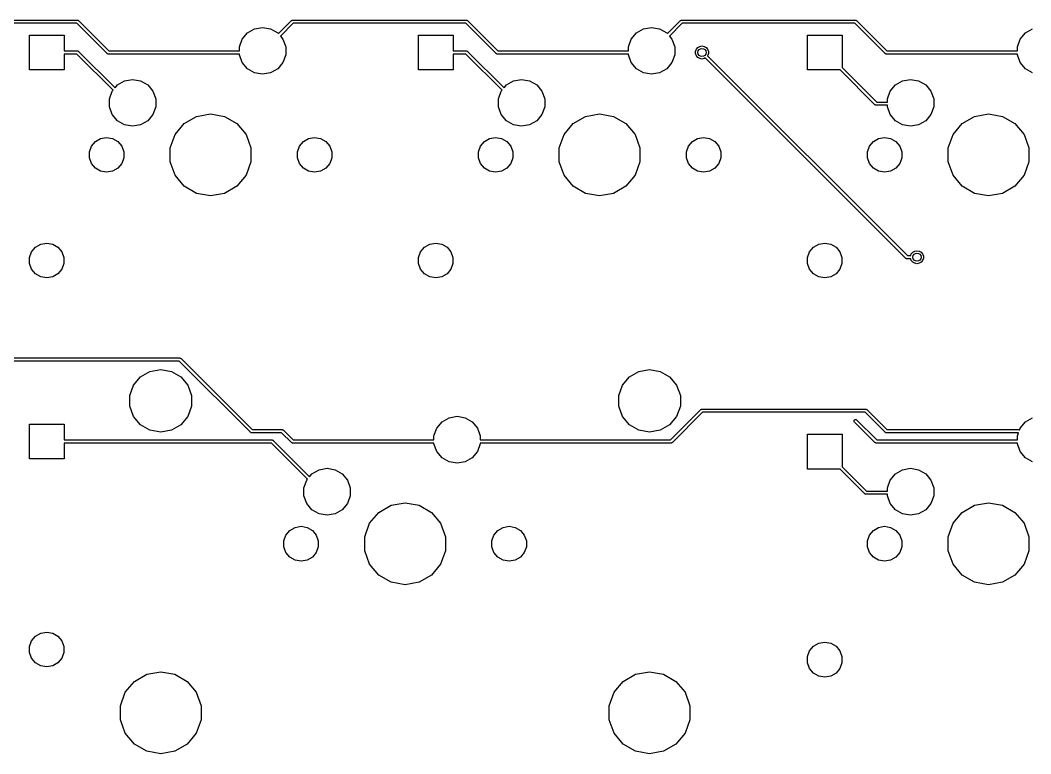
# Model space of a CAD drawing. Extents: x 16 to 277, y -108 to -11.
# Drawn here: x 145.7 to 195.06, y -108.26 to -72.42 of the extents above; entities that cross this region are included whole.
import ezdxf

# ---------------------------------------------------------------- set-up
doc = ezdxf.new("R2010")
doc.units = 0
doc.header["$MEASUREMENT"] = 0
doc.layers.add('BLACK', color=7, linetype='CONTINUOUS')

msp = doc.modelspace()

# ---------------------------------------------------------------- linework, layer by layer
at = {"layer": 'Black'}
for p, q in [((143.884, -72.4238), (148.5, -72.4238)), ((148.5, -72.4238), (148.503, -72.4244)), ((148.503, -72.4244), (148.507, -72.4241)), ((148.507, -72.4241), (148.516, -72.4267)), ((148.516, -72.4267), (148.526, -72.4284)), ((148.526, -72.4284), (148.529, -72.4301)), ((148.529, -72.4301), (148.532, -72.4309)), ((148.532, -72.4309), (148.54, -72.4367)), ((148.54, -72.4367), (148.549, -72.4416)), ((148.549, -72.4416), (148.551, -72.4442)), ((148.551, -72.4442), (148.554, -72.4461)), ((148.554, -72.4461), (150.032, -73.9238)), ((158.311, -73.0811), (158.946, -72.4461)), ((158.946, -72.4461), (158.949, -72.4442)), ((158.949, -72.4442), (158.951, -72.4416)), ((158.951, -72.4416), (158.96, -72.4367)), ((158.96, -72.4367), (158.968, -72.4309)), ((158.968, -72.4309), (158.971, -72.4301)), ((158.971, -72.4301), (158.974, -72.4284)), ((158.974, -72.4284), (158.984, -72.4267)), ((158.984, -72.4267), (158.993, -72.4241)), ((158.993, -72.4241), (158.997, -72.4244)), ((158.997, -72.4244), (159, -72.4238)), ((159, -72.4238), (167.5, -72.4238)), ((167.5, -72.4238), (167.503, -72.4244)), ((167.503, -72.4244), (167.507, -72.4241)), ((167.507, -72.4241), (167.516, -72.4267)), ((167.516, -72.4267), (167.526, -72.4284)), ((167.526, -72.4284), (167.529, -72.4301)), ((167.529, -72.4301), (167.532, -72.4309)), ((167.532, -72.4309), (167.54, -72.4367)), ((167.54, -72.4367), (167.549, -72.4416)), ((167.549, -72.4416), (167.551, -72.4442)), ((167.551, -72.4442), (167.554, -72.4461)), ((167.554, -72.4461), (169.032, -73.9238)), ((177.311, -73.0811), (177.946, -72.4461)), ((177.946, -72.4461), (177.949, -72.4442)), ((177.949, -72.4442), (177.951, -72.4416)), ((177.951, -72.4416), (177.96, -72.4367)), ((177.96, -72.4367), (177.968, -72.4309)), ((177.968, -72.4309), (177.971, -72.4301)), ((177.971, -72.4301), (177.974, -72.4284)), ((177.974, -72.4284), (177.984, -72.4267)), ((177.984, -72.4267), (177.993, -72.4241)), ((177.993, -72.4241), (177.997, -72.4244)), ((177.997, -72.4244), (178, -72.4238)), ((178, -72.4238), (186.5, -72.4238)), ((186.5, -72.4238), (186.503, -72.4244)), ((186.503, -72.4244), (186.507, -72.4241)), ((186.507, -72.4241), (186.516, -72.4267)), ((186.516, -72.4267), (186.526, -72.4284)), ((186.526, -72.4284), (186.529, -72.4301)), ((186.529, -72.4301), (186.532, -72.4309)), ((186.532, -72.4309), (186.54, -72.4367)), ((186.54, -72.4367), (186.549, -72.4416)), ((186.549, -72.4416), (186.551, -72.4442)), ((186.551, -72.4442), (186.554, -72.4461)), ((186.554, -72.4461), (188.032, -73.9238)), ((148.468, -72.5762), (143.7, -72.5762)), ((149.946, -74.0539), (148.468, -72.5762)), ((156.546, -73.3463), (156.802, -73.0411)), ((156.802, -73.0411), (157.148, -72.8418)), ((157.148, -72.8418), (157.54, -72.7726)), ((157.54, -72.7726), (157.932, -72.8418)), ((157.932, -72.8418), (158.278, -73.0411)), ((158.278, -73.0411), (158.311, -73.0811)), ((159.032, -72.5762), (158.409, -73.1983)), ((167.468, -72.5762), (159.032, -72.5762)), ((168.946, -74.0539), (167.468, -72.5762)), ((175.546, -73.3463), (175.802, -73.0411)), ((175.802, -73.0411), (176.148, -72.8418)), ((176.148, -72.8418), (176.54, -72.7726)), ((176.54, -72.7726), (176.932, -72.8418)), ((176.932, -72.8418), (177.278, -73.0411)), ((177.278, -73.0411), (177.311, -73.0811)), ((178.032, -72.5762), (177.409, -73.1983)), ((186.468, -72.5762), (178.032, -72.5762)), ((187.946, -74.0539), (186.468, -72.5762)), ((194.546, -73.3463), (194.802, -73.0411)), ((194.802, -73.0411), (195.148, -72.8418)), ((146.148, -74.8501), (146.148, -73.1509)), ((146.148, -73.1509), (147.847, -73.1509)), ((147.847, -73.1509), (147.847, -73.9238)), ((156.41, -73.7208), (156.546, -73.3463)), ((158.409, -73.1983), (158.534, -73.3463)), ((158.534, -73.3463), (158.67, -73.7208)), ((165.148, -74.8501), (165.148, -73.1509)), ((165.148, -73.1509), (166.847, -73.1509)), ((166.847, -73.1509), (166.847, -73.9238)), ((175.41, -73.7208), (175.546, -73.3463)), ((177.409, -73.1983), (177.534, -73.3463)), ((177.534, -73.3463), (177.67, -73.7208)), ((184.148, -74.8501), (184.148, -73.1509)), ((184.148, -73.1509), (185.847, -73.1509)), ((185.847, -73.1509), (185.847, -74.7393)), ((194.41, -73.7208), (194.546, -73.3463)), ((147.847, -73.9238), (148.5, -73.9238)), ((148.5, -73.9238), (148.503, -73.9244)), ((148.503, -73.9244), (148.507, -73.9241)), ((148.507, -73.9241), (148.516, -73.9267)), ((148.516, -73.9267), (148.526, -73.9284)), ((148.526, -73.9284), (148.529, -73.9301)), ((148.529, -73.9301), (148.532, -73.9309)), ((148.532, -73.9309), (148.54, -73.9367)), ((148.54, -73.9367), (148.549, -73.9416)), ((148.549, -73.9416), (148.551, -73.9442)), ((148.551, -73.9442), (148.554, -73.9461)), ((148.554, -73.9461), (150.332, -75.7244)), ((150.032, -73.9238), (156.41, -73.9238)), ((156.41, -73.9238), (156.41, -73.7208)), ((158.67, -73.7208), (158.67, -74.1192)), ((166.847, -73.9238), (167.5, -73.9238)), ((167.5, -73.9238), (167.503, -73.9244)), ((167.503, -73.9244), (167.507, -73.9241)), ((167.507, -73.9241), (167.516, -73.9267)), ((167.516, -73.9267), (167.526, -73.9284)), ((167.526, -73.9284), (167.529, -73.9301)), ((167.529, -73.9301), (167.532, -73.9309)), ((167.532, -73.9309), (167.54, -73.9367)), ((167.54, -73.9367), (167.549, -73.9416)), ((167.549, -73.9416), (167.551, -73.9442)), ((167.551, -73.9442), (167.554, -73.9461)), ((167.554, -73.9461), (169.332, -75.7244)), ((169.032, -73.9238), (175.41, -73.9238)), ((175.41, -73.9238), (175.41, -73.7208)), ((177.67, -73.7208), (177.67, -74.1192)), ((178.686, -73.9447), (178.724, -73.8406)), ((178.686, -74.0553), (178.686, -73.9447)), ((178.724, -73.8406), (178.795, -73.7559)), ((178.795, -73.7559), (178.891, -73.7005)), ((178.891, -73.7005), (179, -73.6813)), ((179, -73.6813), (179.109, -73.7005)), ((179.109, -73.7005), (179.205, -73.7559)), ((179.205, -73.7559), (179.276, -73.8406)), ((179.276, -73.8406), (179.314, -73.9447)), ((179.314, -73.9447), (179.314, -74.0553)), ((188.032, -73.9238), (194.41, -73.9238)), ((194.41, -73.9238), (194.41, -73.7208)), ((148.468, -74.0762), (147.847, -74.0762)), ((147.847, -74.0762), (147.847, -74.8501)), ((150.234, -75.8416), (148.468, -74.0762)), ((149.949, -74.0558), (149.946, -74.0539)), ((149.951, -74.0584), (149.949, -74.0558)), ((149.96, -74.0633), (149.951, -74.0584)), ((149.968, -74.0691), (149.96, -74.0633)), ((149.971, -74.0699), (149.968, -74.0691)), ((149.974, -74.0716), (149.971, -74.0699)), ((149.984, -74.0733), (149.974, -74.0716)), ((149.993, -74.0759), (149.984, -74.0733)), ((149.997, -74.0756), (149.993, -74.0759)), ((150, -74.0762), (149.997, -74.0756)), ((156.41, -74.0762), (150, -74.0762)), ((156.41, -74.1192), (156.41, -74.0762)), ((156.546, -74.4937), (156.41, -74.1192)), ((156.802, -74.7989), (156.546, -74.4937)), ((158.534, -74.4937), (158.278, -74.7989)), ((158.67, -74.1192), (158.534, -74.4937)), ((167.468, -74.0762), (166.847, -74.0762)), ((166.847, -74.0762), (166.847, -74.8501)), ((169.234, -75.8416), (167.468, -74.0762)), ((168.949, -74.0558), (168.946, -74.0539)), ((168.951, -74.0584), (168.949, -74.0558)), ((168.96, -74.0633), (168.951, -74.0584)), ((168.968, -74.0691), (168.96, -74.0633)), ((168.971, -74.0699), (168.968, -74.0691)), ((168.974, -74.0716), (168.971, -74.0699)), ((168.984, -74.0733), (168.974, -74.0716)), ((168.993, -74.0759), (168.984, -74.0733)), ((168.997, -74.0756), (168.993, -74.0759)), ((169, -74.0762), (168.997, -74.0756)), ((175.41, -74.0762), (169, -74.0762)), ((175.41, -74.1192), (175.41, -74.0762)), ((175.546, -74.4937), (175.41, -74.1192)), ((175.802, -74.7989), (175.546, -74.4937)), ((177.534, -74.4937), (177.278, -74.7989)), ((177.67, -74.1192), (177.534, -74.4937)), ((178.724, -74.1594), (178.686, -74.0553)), ((178.795, -74.2441), (178.724, -74.1594)), ((178.891, -74.2995), (178.795, -74.2441)), ((179, -74.3187), (178.891, -74.2995)), ((179.109, -74.2995), (179, -74.3187)), ((179.161, -74.2692), (179.109, -74.2995)), ((188.946, -84.0539), (179.161, -74.2692)), ((179.276, -74.1594), (179.272, -74.1642)), ((179.272, -74.1642), (189.032, -83.9238)), ((179.314, -74.0553), (179.276, -74.1594)), ((187.949, -74.0558), (187.946, -74.0539)), ((187.951, -74.0584), (187.949, -74.0558)), ((187.96, -74.0633), (187.951, -74.0584)), ((187.968, -74.0691), (187.96, -74.0633)), ((187.971, -74.0699), (187.968, -74.0691)), ((187.974, -74.0716), (187.971, -74.0699)), ((187.984, -74.0733), (187.974, -74.0716)), ((187.993, -74.0759), (187.984, -74.0733)), ((187.997, -74.0756), (187.993, -74.0759)), ((188, -74.0762), (187.997, -74.0756)), ((194.41, -74.0762), (188, -74.0762)), ((194.41, -74.1192), (194.41, -74.0762)), ((194.546, -74.4937), (194.41, -74.1192)), ((194.802, -74.7989), (194.546, -74.4937)), ((147.847, -74.8501), (146.148, -74.8501)), ((157.148, -74.9982), (156.802, -74.7989)), ((157.54, -75.0674), (157.148, -74.9982)), ((157.932, -74.9982), (157.54, -75.0674)), ((158.278, -74.7989), (157.932, -74.9982)), ((166.847, -74.8501), (165.148, -74.8501)), ((176.148, -74.9982), (175.802, -74.7989)), ((176.54, -75.0674), (176.148, -74.9982)), ((176.932, -74.9982), (176.54, -75.0674)), ((177.278, -74.7989), (176.932, -74.9982)), ((185.742, -74.8501), (184.148, -74.8501)), ((187.446, -76.5539), (185.742, -74.8501)), ((185.847, -74.7393), (187.532, -76.4238)), ((195.148, -74.9982), (194.802, -74.7989)), ((150.452, -75.5811), (150.798, -75.3818)), ((150.798, -75.3818), (151.19, -75.3126)), ((151.19, -75.3126), (151.582, -75.3818)), ((151.582, -75.3818), (151.928, -75.5811)), ((169.452, -75.5811), (169.798, -75.3818)), ((169.798, -75.3818), (170.19, -75.3126)), ((170.19, -75.3126), (170.582, -75.3818)), ((170.582, -75.3818), (170.928, -75.5811)), ((188.452, -75.5811), (188.798, -75.3818)), ((188.798, -75.3818), (189.19, -75.3126)), ((189.19, -75.3126), (189.582, -75.3818)), ((189.582, -75.3818), (189.928, -75.5811)), ((150.06, -76.2608), (150.196, -75.8863)), ((150.196, -75.8863), (150.234, -75.8416)), ((150.332, -75.7244), (150.452, -75.5811)), ((151.928, -75.5811), (152.184, -75.8863)), ((152.184, -75.8863), (152.32, -76.2608)), ((169.06, -76.2608), (169.196, -75.8863)), ((169.196, -75.8863), (169.234, -75.8416)), ((169.332, -75.7244), (169.452, -75.5811)), ((170.928, -75.5811), (171.184, -75.8863)), ((171.184, -75.8863), (171.32, -76.2608)), ((188.06, -76.2608), (188.196, -75.8863)), ((188.196, -75.8863), (188.452, -75.5811)), ((189.928, -75.5811), (190.184, -75.8863)), ((190.184, -75.8863), (190.32, -76.2608)), ((150.06, -76.6592), (150.06, -76.2608)), ((152.32, -76.2608), (152.32, -76.6592)), ((169.06, -76.6592), (169.06, -76.2608)), ((171.32, -76.2608), (171.32, -76.6592)), ((187.532, -76.4238), (188.06, -76.4238)), ((188.06, -76.4238), (188.06, -76.2608)), ((190.32, -76.2608), (190.32, -76.6592)), ((150.196, -77.0337), (150.06, -76.6592)), ((152.32, -76.6592), (152.184, -77.0337)), ((154.315, -77.1192), (155, -76.9985)), ((155, -76.9985), (155.685, -77.1192)), ((169.196, -77.0337), (169.06, -76.6592)), ((171.32, -76.6592), (171.184, -77.0337)), ((173.315, -77.1192), (174, -76.9985)), ((174, -76.9985), (174.685, -77.1192)), ((187.449, -76.5558), (187.446, -76.5539)), ((187.451, -76.5584), (187.449, -76.5558)), ((187.46, -76.5633), (187.451, -76.5584)), ((187.468, -76.5691), (187.46, -76.5633)), ((187.471, -76.5699), (187.468, -76.5691)), ((187.474, -76.5716), (187.471, -76.5699)), ((187.484, -76.5733), (187.474, -76.5716)), ((187.493, -76.5759), (187.484, -76.5733)), ((187.497, -76.5756), (187.493, -76.5759)), ((187.5, -76.5762), (187.497, -76.5756)), ((188.06, -76.5762), (187.5, -76.5762)), ((188.06, -76.6592), (188.06, -76.5762)), ((188.196, -77.0337), (188.06, -76.6592)), ((190.32, -76.6592), (190.184, -77.0337)), ((192.315, -77.1192), (193, -76.9985)), ((193, -76.9985), (193.685, -77.1192)), ((150.452, -77.3389), (150.196, -77.0337)), ((150.798, -77.5382), (150.452, -77.3389)), ((151.928, -77.3389), (151.582, -77.5382)), ((152.184, -77.0337), (151.928, -77.3389)), ((153.267, -77.9992), (153.713, -77.4667)), ((153.713, -77.4667), (154.315, -77.1192)), ((155.685, -77.1192), (156.287, -77.4667)), ((156.287, -77.4667), (156.733, -77.9992)), ((169.452, -77.3389), (169.196, -77.0337)), ((169.798, -77.5382), (169.452, -77.3389)), ((170.928, -77.3389), (170.582, -77.5382)), ((171.184, -77.0337), (170.928, -77.3389)), ((172.267, -77.9992), (172.713, -77.4667)), ((172.713, -77.4667), (173.315, -77.1192)), ((174.685, -77.1192), (175.287, -77.4667)), ((175.287, -77.4667), (175.733, -77.9992)), ((188.452, -77.3389), (188.196, -77.0337)), ((188.798, -77.5382), (188.452, -77.3389)), ((189.928, -77.3389), (189.582, -77.5382)), ((190.184, -77.0337), (189.928, -77.3389)), ((191.267, -77.9992), (191.713, -77.4667)), ((191.713, -77.4667), (192.315, -77.1192)), ((193.685, -77.1192), (194.287, -77.4667)), ((194.287, -77.4667), (194.733, -77.9992)), ((151.19, -77.6074), (150.798, -77.5382)), ((151.582, -77.5382), (151.19, -77.6074)), ((170.19, -77.6074), (169.798, -77.5382)), ((170.582, -77.5382), (170.19, -77.6074)), ((189.19, -77.6074), (188.798, -77.5382)), ((189.582, -77.5382), (189.19, -77.6074)), ((149.18, -78.5729), (149.371, -78.3457)), ((149.371, -78.3457), (149.628, -78.1974)), ((149.628, -78.1974), (149.92, -78.1458)), ((149.92, -78.1458), (150.212, -78.1974)), ((150.212, -78.1974), (150.469, -78.3457)), ((150.469, -78.3457), (150.66, -78.5729)), ((153.029, -78.6524), (153.267, -77.9992)), ((156.733, -77.9992), (156.971, -78.6524)), ((159.34, -78.5729), (159.531, -78.3457)), ((159.531, -78.3457), (159.788, -78.1974)), ((159.788, -78.1974), (160.08, -78.1458)), ((160.08, -78.1458), (160.372, -78.1974)), ((160.372, -78.1974), (160.629, -78.3457)), ((160.629, -78.3457), (160.82, -78.5729)), ((168.18, -78.5729), (168.371, -78.3457)), ((168.371, -78.3457), (168.628, -78.1974)), ((168.628, -78.1974), (168.92, -78.1458)), ((168.92, -78.1458), (169.212, -78.1974)), ((169.212, -78.1974), (169.469, -78.3457)), ((169.469, -78.3457), (169.66, -78.5729)), ((172.029, -78.6524), (172.267, -77.9992)), ((175.733, -77.9992), (175.971, -78.6524)), ((178.34, -78.5729), (178.531, -78.3457)), ((178.531, -78.3457), (178.788, -78.1974)), ((178.788, -78.1974), (179.08, -78.1458)), ((179.08, -78.1458), (179.372, -78.1974)), ((179.372, -78.1974), (179.629, -78.3457)), ((179.629, -78.3457), (179.82, -78.5729)), ((187.18, -78.5729), (187.371, -78.3457)), ((187.371, -78.3457), (187.628, -78.1974)), ((187.628, -78.1974), (187.92, -78.1458)), ((187.92, -78.1458), (188.212, -78.1974)), ((188.212, -78.1974), (188.469, -78.3457)), ((188.469, -78.3457), (188.66, -78.5729)), ((191.029, -78.6524), (191.267, -77.9992)), ((194.733, -77.9992), (194.971, -78.6524)), ((149.079, -78.8517), (149.18, -78.5729)), ((149.079, -79.1483), (149.079, -78.8517)), ((150.66, -78.5729), (150.761, -78.8517)), ((150.761, -78.8517), (150.761, -79.1483)), ((153.029, -79.3476), (153.029, -78.6524)), ((156.971, -78.6524), (156.971, -79.3476)), ((159.239, -78.8517), (159.34, -78.5729)), ((159.239, -79.1483), (159.239, -78.8517)), ((160.82, -78.5729), (160.921, -78.8517)), ((160.921, -78.8517), (160.921, -79.1483)), ((168.079, -78.8517), (168.18, -78.5729)), ((168.079, -79.1483), (168.079, -78.8517)), ((169.66, -78.5729), (169.761, -78.8517)), ((169.761, -78.8517), (169.761, -79.1483)), ((172.029, -79.3476), (172.029, -78.6524)), ((175.971, -78.6524), (175.971, -79.3476)), ((178.239, -78.8517), (178.34, -78.5729)), ((178.239, -79.1483), (178.239, -78.8517)), ((179.82, -78.5729), (179.921, -78.8517)), ((179.921, -78.8517), (179.921, -79.1483)), ((187.079, -78.8517), (187.18, -78.5729)), ((187.079, -79.1483), (187.079, -78.8517)), ((188.66, -78.5729), (188.761, -78.8517)), ((188.761, -78.8517), (188.761, -79.1483)), ((191.029, -79.3476), (191.029, -78.6524)), ((194.971, -78.6524), (194.971, -79.3476)), ((149.18, -79.4271), (149.079, -79.1483)), ((149.371, -79.6543), (149.18, -79.4271)), ((150.66, -79.4271), (150.469, -79.6543)), ((150.761, -79.1483), (150.66, -79.4271)), ((153.267, -80.0008), (153.029, -79.3476)), ((156.971, -79.3476), (156.733, -80.0008)), ((159.34, -79.4271), (159.239, -79.1483)), ((159.531, -79.6543), (159.34, -79.4271)), ((160.82, -79.4271), (160.629, -79.6543)), ((160.921, -79.1483), (160.82, -79.4271)), ((168.18, -79.4271), (168.079, -79.1483)), ((168.371, -79.6543), (168.18, -79.4271)), ((169.66, -79.4271), (169.469, -79.6543)), ((169.761, -79.1483), (169.66, -79.4271)), ((172.267, -80.0008), (172.029, -79.3476)), ((175.971, -79.3476), (175.733, -80.0008)), ((178.34, -79.4271), (178.239, -79.1483)), ((178.531, -79.6543), (178.34, -79.4271)), ((179.82, -79.4271), (179.629, -79.6543)), ((179.921, -79.1483), (179.82, -79.4271)), ((187.18, -79.4271), (187.079, -79.1483)), ((187.371, -79.6543), (187.18, -79.4271)), ((188.66, -79.4271), (188.469, -79.6543)), ((188.761, -79.1483), (188.66, -79.4271)), ((191.267, -80.0008), (191.029, -79.3476)), ((194.971, -79.3476), (194.733, -80.0008)), ((149.628, -79.8026), (149.371, -79.6543)), ((149.92, -79.8541), (149.628, -79.8026)), ((150.212, -79.8026), (149.92, -79.8541)), ((150.469, -79.6543), (150.212, -79.8026)), ((159.788, -79.8026), (159.531, -79.6543)), ((160.08, -79.8541), (159.788, -79.8026)), ((160.372, -79.8026), (160.08, -79.8541)), ((160.629, -79.6543), (160.372, -79.8026)), ((168.628, -79.8026), (168.371, -79.6543)), ((168.92, -79.8541), (168.628, -79.8026)), ((169.212, -79.8026), (168.92, -79.8541)), ((169.469, -79.6543), (169.212, -79.8026)), ((178.788, -79.8026), (178.531, -79.6543)), ((179.08, -79.8541), (178.788, -79.8026)), ((179.372, -79.8026), (179.08, -79.8541)), ((179.629, -79.6543), (179.372, -79.8026)), ((187.628, -79.8026), (187.371, -79.6543)), ((187.92, -79.8541), (187.628, -79.8026)), ((188.212, -79.8026), (187.92, -79.8541)), ((188.469, -79.6543), (188.212, -79.8026)), ((153.713, -80.5332), (153.267, -80.0008)), ((156.733, -80.0008), (156.287, -80.5332)), ((172.713, -80.5332), (172.267, -80.0008)), ((175.733, -80.0008), (175.287, -80.5332)), ((191.713, -80.5332), (191.267, -80.0008)), ((194.733, -80.0008), (194.287, -80.5332)), ((154.315, -80.8808), (153.713, -80.5332)), ((155, -81.0015), (154.315, -80.8808)), ((155.685, -80.8808), (155, -81.0015)), ((156.287, -80.5332), (155.685, -80.8808)), ((173.315, -80.8808), (172.713, -80.5332)), ((174, -81.0015), (173.315, -80.8808)), ((174.685, -80.8808), (174, -81.0015)), ((175.287, -80.5332), (174.685, -80.8808)), ((192.315, -80.8808), (191.713, -80.5332)), ((193, -81.0015), (192.315, -80.8808)), ((193.685, -80.8808), (193, -81.0015)), ((194.287, -80.5332), (193.685, -80.8808)), ((146.449, -83.5072), (146.706, -83.3591)), ((146.706, -83.3591), (146.997, -83.3076)), ((146.997, -83.3076), (147.289, -83.3591)), ((147.289, -83.3591), (147.546, -83.5072)), ((165.449, -83.5072), (165.706, -83.3591)), ((165.706, -83.3591), (165.997, -83.3076)), ((165.997, -83.3076), (166.289, -83.3591)), ((166.289, -83.3591), (166.546, -83.5072)), ((184.449, -83.5072), (184.706, -83.3591)), ((184.706, -83.3591), (184.997, -83.3076)), ((184.997, -83.3076), (185.289, -83.3591)), ((185.289, -83.3591), (185.546, -83.5072)), ((146.158, -84.0124), (146.259, -83.7341)), ((146.259, -83.7341), (146.449, -83.5072)), ((147.546, -83.5072), (147.736, -83.7341)), ((147.736, -83.7341), (147.837, -84.0124)), ((165.158, -84.0124), (165.259, -83.7341)), ((165.259, -83.7341), (165.449, -83.5072)), ((166.546, -83.5072), (166.736, -83.7341)), ((166.736, -83.7341), (166.837, -84.0124)), ((184.158, -84.0124), (184.259, -83.7341)), ((184.259, -83.7341), (184.449, -83.5072)), ((185.546, -83.5072), (185.736, -83.7341)), ((185.736, -83.7341), (185.837, -84.0124)), ((189.194, -83.9238), (189.224, -83.8406)), ((189.224, -83.8406), (189.295, -83.7559)), ((189.295, -83.7559), (189.391, -83.7005)), ((189.391, -83.7005), (189.5, -83.6813)), ((189.5, -83.6813), (189.609, -83.7005)), ((189.609, -83.7005), (189.705, -83.7559)), ((189.705, -83.7559), (189.776, -83.8406)), ((189.776, -83.8406), (189.814, -83.9447)), ((146.158, -84.3086), (146.158, -84.0124)), ((146.259, -84.587), (146.158, -84.3086)), ((147.837, -84.3086), (147.736, -84.587)), ((147.837, -84.0124), (147.837, -84.3086)), ((165.158, -84.3086), (165.158, -84.0124)), ((165.259, -84.587), (165.158, -84.3086)), ((166.837, -84.3086), (166.736, -84.587)), ((166.837, -84.0124), (166.837, -84.3086)), ((184.158, -84.3086), (184.158, -84.0124)), ((184.259, -84.587), (184.158, -84.3086)), ((185.837, -84.3086), (185.736, -84.587)), ((185.837, -84.0124), (185.837, -84.3086)), ((188.949, -84.0558), (188.946, -84.0539)), ((188.951, -84.0584), (188.949, -84.0558)), ((188.96, -84.0634), (188.951, -84.0584)), ((188.968, -84.0691), (188.96, -84.0634)), ((188.971, -84.0699), (188.968, -84.0691)), ((188.974, -84.0716), (188.971, -84.0699)), ((188.984, -84.0733), (188.974, -84.0716)), ((188.993, -84.0759), (188.984, -84.0733)), ((188.997, -84.0756), (188.993, -84.0759)), ((189, -84.0762), (188.997, -84.0756)), ((189.194, -84.0762), (189, -84.0762)), ((189.032, -83.9238), (189.194, -83.9238)), ((189.224, -84.1594), (189.194, -84.0762)), ((189.295, -84.2441), (189.224, -84.1594)), ((189.391, -84.2995), (189.295, -84.2441)), ((189.5, -84.3187), (189.391, -84.2995)), ((189.609, -84.2995), (189.5, -84.3187)), ((189.705, -84.2441), (189.609, -84.2995)), ((189.776, -84.1594), (189.705, -84.2441)), ((189.814, -84.0553), (189.776, -84.1594)), ((189.814, -83.9447), (189.814, -84.0553)), ((146.449, -84.8139), (146.259, -84.587)), ((146.706, -84.962), (146.449, -84.8139)), ((147.546, -84.8139), (147.289, -84.962)), ((147.736, -84.587), (147.546, -84.8139)), ((165.449, -84.8139), (165.259, -84.587)), ((165.706, -84.962), (165.449, -84.8139)), ((166.546, -84.8139), (166.289, -84.962)), ((166.736, -84.587), (166.546, -84.8139)), ((184.449, -84.8139), (184.259, -84.587)), ((184.706, -84.962), (184.449, -84.8139)), ((185.546, -84.8139), (185.289, -84.962)), ((185.736, -84.587), (185.546, -84.8139)), ((146.997, -85.0134), (146.706, -84.962)), ((147.289, -84.962), (146.997, -85.0134)), ((165.997, -85.0134), (165.706, -84.962)), ((166.289, -84.962), (165.997, -85.0134)), ((184.997, -85.0134), (184.706, -84.962)), ((185.289, -84.962), (184.997, -85.0134)), ((153.468, -89.0762), (136, -89.0762)), ((136.184, -88.9238), (153.5, -88.9238)), ((156.946, -92.5539), (153.468, -89.0762)), ((153.5, -88.9238), (153.503, -88.9244)), ((153.503, -88.9244), (153.507, -88.9241)), ((153.507, -88.9241), (153.516, -88.9267)), ((153.516, -88.9267), (153.526, -88.9284)), ((153.526, -88.9284), (153.529, -88.9301)), ((153.529, -88.9301), (153.532, -88.9309)), ((153.532, -88.9309), (153.54, -88.9367)), ((153.54, -88.9367), (153.549, -88.9416)), ((153.549, -88.9416), (153.551, -88.9442)), ((153.551, -88.9442), (153.554, -88.9461)), ((153.554, -88.9461), (157.032, -92.4238)), ((151.579, -89.8431), (152.039, -89.5774)), ((152.039, -89.5774), (152.562, -89.4852)), ((152.562, -89.4852), (153.085, -89.5774)), ((153.085, -89.5774), (153.545, -89.8431)), ((175.455, -89.8431), (175.915, -89.5774)), ((175.915, -89.5774), (176.438, -89.4852)), ((176.438, -89.4852), (176.961, -89.5774)), ((176.961, -89.5774), (177.421, -89.8431)), ((151.055, -90.7493), (151.237, -90.2501)), ((151.237, -90.2501), (151.579, -89.8431)), ((153.545, -89.8431), (153.887, -90.2501)), ((153.887, -90.2501), (154.069, -90.7493)), ((174.931, -90.7493), (175.113, -90.2501)), ((175.113, -90.2501), (175.455, -89.8431)), ((177.421, -89.8431), (177.763, -90.2501)), ((177.763, -90.2501), (177.945, -90.7493)), ((151.055, -91.2807), (151.055, -90.7493)), ((154.069, -90.7493), (154.069, -91.2807)), ((174.931, -91.2807), (174.931, -90.7493)), ((177.945, -90.7493), (177.945, -91.2807)), ((151.237, -91.7799), (151.055, -91.2807)), ((154.069, -91.2807), (153.887, -91.7799)), ((175.113, -91.7799), (174.931, -91.2807)), ((177.945, -91.2807), (177.763, -91.7799)), ((151.579, -92.1869), (151.237, -91.7799)), ((153.887, -91.7799), (153.545, -92.1869)), ((166.648, -91.8418), (167.04, -91.7726)), ((167.04, -91.7726), (167.432, -91.8418)), ((175.455, -92.1869), (175.113, -91.7799)), ((177.763, -91.7799), (177.421, -92.1869)), ((177.468, -92.9238), (178.946, -91.4461)), ((179.032, -91.5762), (177.554, -93.0539)), ((178.946, -91.4461), (178.949, -91.4442)), ((178.949, -91.4442), (178.951, -91.4416)), ((178.951, -91.4416), (178.96, -91.4367)), ((178.96, -91.4367), (178.968, -91.4309)), ((178.968, -91.4309), (178.971, -91.4301)), ((178.971, -91.4301), (178.974, -91.4284)), ((178.974, -91.4284), (178.984, -91.4267)), ((178.984, -91.4267), (178.993, -91.4241)), ((178.993, -91.4241), (178.997, -91.4244)), ((178.997, -91.4244), (179, -91.4238)), ((179, -91.4238), (187, -91.4238)), ((186.968, -91.5762), (179.032, -91.5762)), ((187.946, -92.5539), (186.968, -91.5762)), ((187, -91.4238), (187.003, -91.4244)), ((187.003, -91.4244), (187.007, -91.4241)), ((187.007, -91.4241), (187.016, -91.4267)), ((187.016, -91.4267), (187.026, -91.4284)), ((187.026, -91.4284), (187.029, -91.4301)), ((187.029, -91.4301), (187.032, -91.4309)), ((187.032, -91.4309), (187.04, -91.4367)), ((187.04, -91.4367), (187.049, -91.4416)), ((187.049, -91.4416), (187.051, -91.4442)), ((187.051, -91.4442), (187.054, -91.4461)), ((187.054, -91.4461), (188.032, -92.4238)), ((146.148, -93.8501), (146.148, -92.1509)), ((146.148, -92.1509), (147.847, -92.1509)), ((147.847, -92.1509), (147.847, -92.9238)), ((152.039, -92.4526), (151.579, -92.1869)), ((153.545, -92.1869), (153.085, -92.4526)), ((166.046, -92.3463), (166.302, -92.0411)), ((166.302, -92.0411), (166.648, -91.8418)), ((167.432, -91.8418), (167.778, -92.0411)), ((167.778, -92.0411), (168.034, -92.3463)), ((175.915, -92.4526), (175.455, -92.1869)), ((177.421, -92.1869), (176.961, -92.4526)), ((186.424, -92.0066), (186.426, -91.9803)), ((186.431, -92.0322), (186.424, -92.0066)), ((186.426, -91.9803), (186.438, -91.9563)), ((186.446, -92.0539), (186.431, -92.0322)), ((186.438, -91.9563), (186.456, -91.9376)), ((187.446, -93.0539), (186.446, -92.0539)), ((186.456, -91.9376), (186.48, -91.9264)), ((186.48, -91.9264), (186.507, -91.9241)), ((186.507, -91.9241), (186.532, -91.9309)), ((186.532, -91.9309), (186.554, -91.9461)), ((186.554, -91.9461), (187.532, -92.9238)), ((194.546, -92.3463), (194.802, -92.0411)), ((194.802, -92.0411), (195.148, -91.8418)), ((152.562, -92.5448), (152.039, -92.4526)), ((153.085, -92.4526), (152.562, -92.5448)), ((156.949, -92.5558), (156.946, -92.5539)), ((156.951, -92.5584), (156.949, -92.5558)), ((156.96, -92.5633), (156.951, -92.5584)), ((156.968, -92.5691), (156.96, -92.5633)), ((156.971, -92.5699), (156.968, -92.5691)), ((156.974, -92.5716), (156.971, -92.5699)), ((156.984, -92.5733), (156.974, -92.5716)), ((156.993, -92.5759), (156.984, -92.5733)), ((156.997, -92.5756), (156.993, -92.5759)), ((157, -92.5762), (156.997, -92.5756)), ((158.468, -92.5762), (157, -92.5762)), ((157.032, -92.4238), (158.5, -92.4238)), ((158.946, -93.0539), (158.468, -92.5762)), ((158.5, -92.4238), (158.503, -92.4244)), ((158.503, -92.4244), (158.507, -92.4241)), ((158.507, -92.4241), (158.516, -92.4267)), ((158.516, -92.4267), (158.526, -92.4284)), ((158.526, -92.4284), (158.529, -92.4301)), ((158.529, -92.4301), (158.532, -92.4309)), ((158.532, -92.4309), (158.54, -92.4367)), ((158.54, -92.4367), (158.549, -92.4416)), ((158.549, -92.4416), (158.551, -92.4442)), ((158.551, -92.4442), (158.554, -92.4461)), ((158.554, -92.4461), (159.032, -92.9238)), ((165.91, -92.7208), (166.046, -92.3463)), ((165.91, -92.9238), (165.91, -92.7208)), ((168.034, -92.3463), (168.17, -92.7208)), ((168.17, -92.7208), (168.17, -92.9238)), ((176.438, -92.5448), (175.915, -92.4526)), ((176.961, -92.4526), (176.438, -92.5448)), ((184.148, -94.3501), (184.148, -92.6509)), ((184.148, -92.6509), (185.847, -92.6509)), ((185.847, -92.6509), (185.847, -94.2393)), ((187.949, -92.5558), (187.946, -92.5539)), ((187.951, -92.5584), (187.949, -92.5558)), ((187.96, -92.5634), (187.951, -92.5584)), ((187.968, -92.5691), (187.96, -92.5634)), ((187.971, -92.5699), (187.968, -92.5691)), ((187.974, -92.5716), (187.971, -92.5699)), ((187.984, -92.5733), (187.974, -92.5716)), ((187.993, -92.5759), (187.984, -92.5733)), ((187.997, -92.5756), (187.993, -92.5759)), ((188, -92.5762), (187.997, -92.5756)), ((194.463, -92.5762), (188, -92.5762)), ((188.032, -92.4238), (194.5, -92.4238)), ((194.41, -92.7208), (194.463, -92.5762)), ((194.41, -92.9238), (194.41, -92.7208)), ((194.5, -92.4238), (194.503, -92.4244)), ((194.503, -92.4244), (194.507, -92.4241)), ((194.507, -92.4241), (194.516, -92.4267)), ((194.516, -92.4267), (194.517, -92.4268)), ((194.517, -92.4268), (194.546, -92.3463)), ((147.847, -92.9238), (158, -92.9238)), ((157.968, -93.0762), (147.847, -93.0762)), ((147.847, -93.0762), (147.847, -93.8501)), ((159.734, -94.8416), (157.968, -93.0762)), ((158, -92.9238), (158.003, -92.9244)), ((158.003, -92.9244), (158.007, -92.9241)), ((158.007, -92.9241), (158.016, -92.9267)), ((158.016, -92.9267), (158.026, -92.9284)), ((158.026, -92.9284), (158.029, -92.9301)), ((158.029, -92.9301), (158.032, -92.9309)), ((158.032, -92.9309), (158.04, -92.9367)), ((158.04, -92.9367), (158.049, -92.9416)), ((158.049, -92.9416), (158.051, -92.9442)), ((158.051, -92.9442), (158.054, -92.9461)), ((158.054, -92.9461), (159.832, -94.7244)), ((158.949, -93.0558), (158.946, -93.0539)), ((158.951, -93.0584), (158.949, -93.0558)), ((158.96, -93.0633), (158.951, -93.0584)), ((158.968, -93.0691), (158.96, -93.0633)), ((158.971, -93.0699), (158.968, -93.0691)), ((158.974, -93.0716), (158.971, -93.0699)), ((158.984, -93.0733), (158.974, -93.0716)), ((158.993, -93.0759), (158.984, -93.0733)), ((158.997, -93.0756), (158.993, -93.0759)), ((159, -93.0762), (158.997, -93.0756)), ((165.91, -93.0762), (159, -93.0762)), ((159.032, -92.9238), (165.91, -92.9238)), ((165.91, -93.1192), (165.91, -93.0762)), ((166.046, -93.4937), (165.91, -93.1192)), ((168.17, -93.1192), (168.034, -93.4937)), ((168.17, -92.9238), (177.468, -92.9238)), ((177.5, -93.0762), (168.17, -93.0762)), ((168.17, -93.0762), (168.17, -93.1192)), ((177.503, -93.0756), (177.5, -93.0762)), ((177.507, -93.0759), (177.503, -93.0756)), ((177.516, -93.0733), (177.507, -93.0759)), ((177.526, -93.0716), (177.516, -93.0733)), ((177.529, -93.0699), (177.526, -93.0716)), ((177.532, -93.0691), (177.529, -93.0699)), ((177.54, -93.0633), (177.532, -93.0691)), ((177.549, -93.0584), (177.54, -93.0633)), ((177.551, -93.0558), (177.549, -93.0584)), ((177.554, -93.0539), (177.551, -93.0558)), ((187.449, -93.0558), (187.446, -93.0539)), ((187.451, -93.0584), (187.449, -93.0558)), ((187.46, -93.0634), (187.451, -93.0584)), ((187.468, -93.0691), (187.46, -93.0634)), ((187.471, -93.0699), (187.468, -93.0691)), ((187.474, -93.0716), (187.471, -93.0699)), ((187.484, -93.0733), (187.474, -93.0716)), ((187.493, -93.0759), (187.484, -93.0733)), ((187.497, -93.0756), (187.493, -93.0759)), ((187.5, -93.0762), (187.497, -93.0756)), ((194.41, -93.0762), (187.5, -93.0762)), ((187.532, -92.9238), (194.41, -92.9238)), ((194.41, -93.1192), (194.41, -93.0762)), ((194.546, -93.4937), (194.41, -93.1192)), ((166.302, -93.7989), (166.046, -93.4937)), ((168.034, -93.4937), (167.778, -93.7989)), ((194.802, -93.7989), (194.546, -93.4937)), ((147.847, -93.8501), (146.148, -93.8501)), ((166.648, -93.9982), (166.302, -93.7989)), ((167.04, -94.0674), (166.648, -93.9982)), ((167.432, -93.9982), (167.04, -94.0674)), ((167.778, -93.7989), (167.432, -93.9982)), ((185.847, -94.2393), (187.032, -95.4238)), ((195.148, -93.9982), (194.802, -93.7989)), ((159.832, -94.7244), (159.952, -94.5811)), ((159.952, -94.5811), (160.298, -94.3818)), ((160.298, -94.3818), (160.69, -94.3126)), ((160.69, -94.3126), (161.082, -94.3818)), ((161.082, -94.3818), (161.428, -94.5811)), ((161.428, -94.5811), (161.684, -94.8863)), ((185.742, -94.3501), (184.148, -94.3501)), ((186.946, -95.5539), (185.742, -94.3501)), ((188.196, -94.8863), (188.452, -94.5811)), ((188.452, -94.5811), (188.798, -94.3818)), ((188.798, -94.3818), (189.19, -94.3126)), ((189.19, -94.3126), (189.582, -94.3818)), ((189.582, -94.3818), (189.928, -94.5811)), ((189.928, -94.5811), (190.184, -94.8863)), ((159.56, -95.2608), (159.696, -94.8863)), ((159.56, -95.6592), (159.56, -95.2608)), ((159.696, -94.8863), (159.734, -94.8416)), ((161.684, -94.8863), (161.82, -95.2608)), ((161.82, -95.2608), (161.82, -95.6592)), ((188.06, -95.2608), (188.196, -94.8863)), ((188.06, -95.4238), (188.06, -95.2608)), ((190.184, -94.8863), (190.32, -95.2608)), ((190.32, -95.2608), (190.32, -95.6592)), ((159.696, -96.0337), (159.56, -95.6592)), ((161.82, -95.6592), (161.684, -96.0337)), ((186.949, -95.5558), (186.946, -95.5539)), ((186.951, -95.5584), (186.949, -95.5558)), ((186.96, -95.5633), (186.951, -95.5584)), ((186.968, -95.5691), (186.96, -95.5633)), ((186.971, -95.5699), (186.968, -95.5691)), ((186.974, -95.5716), (186.971, -95.5699)), ((186.984, -95.5733), (186.974, -95.5716)), ((186.993, -95.5759), (186.984, -95.5733)), ((186.997, -95.5756), (186.993, -95.5759)), ((187, -95.5762), (186.997, -95.5756)), ((188.06, -95.5762), (187, -95.5762)), ((187.032, -95.4238), (188.06, -95.4238)), ((188.06, -95.6592), (188.06, -95.5762)), ((188.196, -96.0337), (188.06, -95.6592)), ((190.32, -95.6592), (190.184, -96.0337)), ((159.952, -96.3389), (159.696, -96.0337)), ((161.684, -96.0337), (161.428, -96.3389)), ((163.213, -96.4667), (163.815, -96.1192)), ((163.815, -96.1192), (164.5, -95.9985)), ((164.5, -95.9985), (165.185, -96.1192)), ((165.185, -96.1192), (165.787, -96.4667)), ((188.452, -96.3389), (188.196, -96.0337)), ((190.184, -96.0337), (189.928, -96.3389)), ((191.713, -96.4667), (192.315, -96.1192)), ((192.315, -96.1192), (193, -95.9985)), ((193, -95.9985), (193.685, -96.1192)), ((193.685, -96.1192), (194.287, -96.4667)), ((160.298, -96.5382), (159.952, -96.3389)), ((160.69, -96.6074), (160.298, -96.5382)), ((161.082, -96.5382), (160.69, -96.6074)), ((161.428, -96.3389), (161.082, -96.5382)), ((162.767, -96.9992), (163.213, -96.4667)), ((165.787, -96.4667), (166.233, -96.9992)), ((188.798, -96.5382), (188.452, -96.3389)), ((189.19, -96.6074), (188.798, -96.5382)), ((189.582, -96.5382), (189.19, -96.6074)), ((189.928, -96.3389), (189.582, -96.5382)), ((191.267, -96.9992), (191.713, -96.4667)), ((194.287, -96.4667), (194.733, -96.9992)), ((158.871, -97.3457), (159.128, -97.1974)), ((159.128, -97.1974), (159.42, -97.1458)), ((159.42, -97.1458), (159.712, -97.1974)), ((159.712, -97.1974), (159.969, -97.3457)), ((162.529, -97.6524), (162.767, -96.9992)), ((166.233, -96.9992), (166.471, -97.6524)), ((169.031, -97.3457), (169.288, -97.1974)), ((169.288, -97.1974), (169.58, -97.1458)), ((169.58, -97.1458), (169.872, -97.1974)), ((169.872, -97.1974), (170.129, -97.3457)), ((187.371, -97.3457), (187.628, -97.1974)), ((187.628, -97.1974), (187.92, -97.1458)), ((187.92, -97.1458), (188.212, -97.1974)), ((188.212, -97.1974), (188.469, -97.3457)), ((191.029, -97.6524), (191.267, -96.9992)), ((194.733, -96.9992), (194.971, -97.6524)), ((158.579, -97.8517), (158.68, -97.5729)), ((158.68, -97.5729), (158.871, -97.3457)), ((159.969, -97.3457), (160.16, -97.5729)), ((160.16, -97.5729), (160.261, -97.8517)), ((162.529, -98.3476), (162.529, -97.6524)), ((166.471, -97.6524), (166.471, -98.3476)), ((168.739, -97.8517), (168.84, -97.5729)), ((168.84, -97.5729), (169.031, -97.3457)), ((170.129, -97.3457), (170.32, -97.5729)), ((170.32, -97.5729), (170.421, -97.8517)), ((187.079, -97.8517), (187.18, -97.5729)), ((187.18, -97.5729), (187.371, -97.3457)), ((188.469, -97.3457), (188.66, -97.5729)), ((188.66, -97.5729), (188.761, -97.8517)), ((191.029, -98.3476), (191.029, -97.6524)), ((194.971, -97.6524), (194.971, -98.3476)), ((158.579, -98.1483), (158.579, -97.8517)), ((158.68, -98.4271), (158.579, -98.1483)), ((160.261, -98.1483), (160.16, -98.4271)), ((160.261, -97.8517), (160.261, -98.1483)), ((168.739, -98.1483), (168.739, -97.8517)), ((168.84, -98.4271), (168.739, -98.1483)), ((170.421, -98.1483), (170.32, -98.4271)), ((170.421, -97.8517), (170.421, -98.1483)), ((187.079, -98.1483), (187.079, -97.8517)), ((187.18, -98.4271), (187.079, -98.1483)), ((188.761, -98.1483), (188.66, -98.4271)), ((188.761, -97.8517), (188.761, -98.1483)), ((158.871, -98.6543), (158.68, -98.4271)), ((159.128, -98.8026), (158.871, -98.6543)), ((159.969, -98.6543), (159.712, -98.8026)), ((160.16, -98.4271), (159.969, -98.6543)), ((162.767, -99.0008), (162.529, -98.3476)), ((166.471, -98.3476), (166.233, -99.0008)), ((169.031, -98.6543), (168.84, -98.4271)), ((169.288, -98.8026), (169.031, -98.6543)), ((170.129, -98.6543), (169.872, -98.8026)), ((170.32, -98.4271), (170.129, -98.6543)), ((187.371, -98.6543), (187.18, -98.4271)), ((187.628, -98.8026), (187.371, -98.6543)), ((188.469, -98.6543), (188.212, -98.8026)), ((188.66, -98.4271), (188.469, -98.6543)), ((191.267, -99.0008), (191.029, -98.3476)), ((194.971, -98.3476), (194.733, -99.0008)), ((159.42, -98.8541), (159.128, -98.8026)), ((159.712, -98.8026), (159.42, -98.8541)), ((163.213, -99.5332), (162.767, -99.0008)), ((166.233, -99.0008), (165.787, -99.5332)), ((169.58, -98.8541), (169.288, -98.8026)), ((169.872, -98.8026), (169.58, -98.8541)), ((187.92, -98.8541), (187.628, -98.8026)), ((188.212, -98.8026), (187.92, -98.8541)), ((191.713, -99.5332), (191.267, -99.0008)), ((194.733, -99.0008), (194.287, -99.5332)), ((163.815, -99.8808), (163.213, -99.5332)), ((165.787, -99.5332), (165.185, -99.8808)), ((192.315, -99.8808), (191.713, -99.5332)), ((194.287, -99.5332), (193.685, -99.8808)), ((164.5, -100.002), (163.815, -99.8808)), ((165.185, -99.8808), (164.5, -100.002)), ((193, -100.002), (192.315, -99.8808)), ((193.685, -99.8808), (193, -100.002)), ((146.259, -102.734), (146.449, -102.507)), ((146.449, -102.507), (146.706, -102.359)), ((146.706, -102.359), (146.997, -102.308)), ((146.997, -102.308), (147.289, -102.359)), ((147.289, -102.359), (147.546, -102.507)), ((147.546, -102.507), (147.736, -102.734)), ((146.158, -103.012), (146.259, -102.734)), ((146.158, -103.309), (146.158, -103.012)), ((147.736, -102.734), (147.837, -103.012)), ((147.837, -103.012), (147.837, -103.309)), ((184.259, -103.234), (184.449, -103.007)), ((184.449, -103.007), (184.706, -102.859)), ((184.706, -102.859), (184.997, -102.808)), ((184.997, -102.808), (185.289, -102.859)), ((185.289, -102.859), (185.546, -103.007)), ((185.546, -103.007), (185.736, -103.234)), ((146.259, -103.587), (146.158, -103.309)), ((146.449, -103.814), (146.259, -103.587)), ((147.736, -103.587), (147.546, -103.814)), ((147.837, -103.309), (147.736, -103.587)), ((184.158, -103.512), (184.259, -103.234)), ((184.158, -103.809), (184.158, -103.512)), ((185.736, -103.234), (185.837, -103.512)), ((185.837, -103.512), (185.837, -103.809)), ((146.706, -103.962), (146.449, -103.814)), ((146.997, -104.013), (146.706, -103.962)), ((147.289, -103.962), (146.997, -104.013)), ((147.546, -103.814), (147.289, -103.962)), ((184.259, -104.087), (184.158, -103.809)), ((184.449, -104.314), (184.259, -104.087)), ((185.736, -104.087), (185.546, -104.314)), ((185.837, -103.809), (185.736, -104.087)), ((151.275, -104.722), (151.877, -104.374)), ((151.877, -104.374), (152.562, -104.253)), ((152.562, -104.253), (153.247, -104.374)), ((153.247, -104.374), (153.849, -104.722)), ((175.151, -104.722), (175.753, -104.374)), ((175.753, -104.374), (176.438, -104.253)), ((176.438, -104.253), (177.123, -104.374)), ((177.123, -104.374), (177.725, -104.722)), ((184.706, -104.462), (184.449, -104.314)), ((184.997, -104.513), (184.706, -104.462)), ((185.289, -104.462), (184.997, -104.513)), ((185.546, -104.314), (185.289, -104.462)), ((150.829, -105.254), (151.275, -104.722)), ((153.849, -104.722), (154.295, -105.254)), ((174.705, -105.254), (175.151, -104.722)), ((177.725, -104.722), (178.171, -105.254)), ((150.591, -105.907), (150.829, -105.254)), ((154.295, -105.254), (154.533, -105.907)), ((174.467, -105.907), (174.705, -105.254)), ((178.171, -105.254), (178.409, -105.907)), ((150.591, -106.603), (150.591, -105.907)), ((154.533, -105.907), (154.533, -106.603)), ((174.467, -106.603), (174.467, -105.907)), ((178.409, -105.907), (178.409, -106.603)), ((150.829, -107.256), (150.591, -106.603)), ((154.533, -106.603), (154.295, -107.256)), ((174.705, -107.256), (174.467, -106.603)), ((178.409, -106.603), (178.171, -107.256)), ((151.275, -107.788), (150.829, -107.256)), ((154.295, -107.256), (153.849, -107.788)), ((175.151, -107.788), (174.705, -107.256)), ((178.171, -107.256), (177.725, -107.788)), ((151.877, -108.136), (151.275, -107.788)), ((153.849, -107.788), (153.247, -108.136)), ((175.753, -108.136), (175.151, -107.788)), ((177.725, -107.788), (177.123, -108.136)), ((152.562, -108.257), (151.877, -108.136)), ((153.247, -108.136), (152.562, -108.257)), ((176.438, -108.257), (175.753, -108.136)), ((177.123, -108.136), (176.438, -108.257))]:
    msp.add_line(p, q, dxfattribs=at)
for centre in [(179, -74), (189.5, -84)]:
    msp.add_circle(centre, 0.2, dxfattribs=at)

doc.saveas('drawing.dxf')
